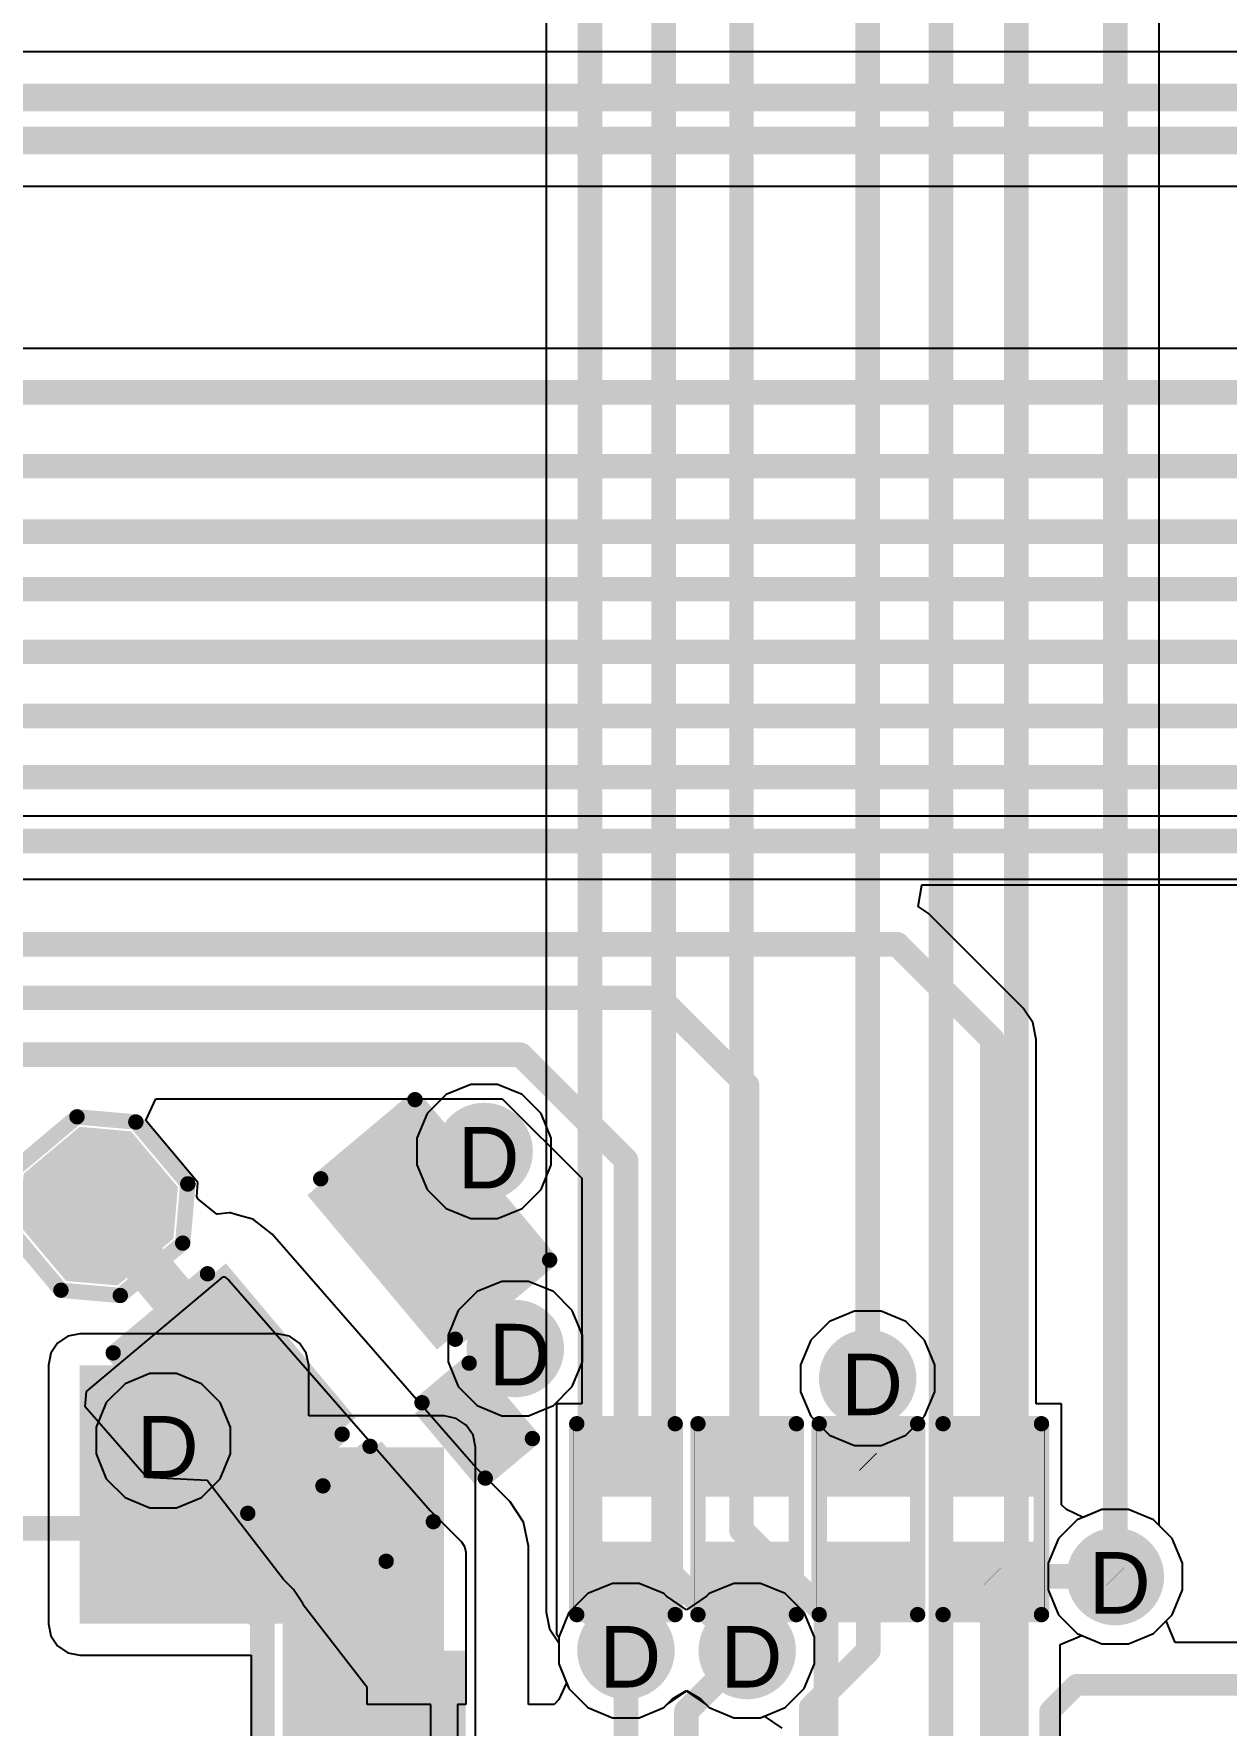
# Model space of a CAD drawing. Header units: inches. Extents: x 0 to 5032, y 0 to 5323.
# Drawn here: x 158.54 to 168.38, y 47.59 to 61.55 of the extents above; entities that cross this region are included whole.
import ezdxf

# ---------------------------------------------------------------- set-up
doc = ezdxf.new("R2010")
doc.units = ezdxf.units.IN
for name, color, linetype in [('Bottom Layer', 5, 'Continuous'), ('Bottom Solder', 6, 'Continuous'), ('Drill Drawing', 1, 'Continuous'), ('Layer 1', 16, 'Continuous'), ('Layer 2', 76, 'Continuous'), ('Top Layer', 1, 'Continuous'), ('Top Overlay', 2, 'Continuous'), ('Top Paste', 8, 'Continuous'), ('Top Solder', 216, 'Continuous'), ('Via Holes', 16, 'Continuous')]:
    doc.layers.add(name, color=color, linetype=linetype)
doc.styles.add('Arial', font='', dxfattribs={"height": 0.2})
doc.styles.get('Arial').set_extended_font_data('Arial')

# ---------------------------------------------------------------- blocks, each defined once
blk = doc.blocks.new('C___0805_39')
at = {"layer": 'Top Layer'}
for points in [[(-1.524, 0.762), (-0.508, 0.762), (-0.508, -0.762), (-1.524, -0.762)], [(0.508, 0.762), (1.524, 0.762), (1.524, -0.762), (0.508, -0.762)]]:
    blk.add_hatch(color=1, dxfattribs=at).paths.add_polyline_path(points)
at = {"layer": 'Top Paste'}
for points in [[(-1.524, 0.762), (-0.508, 0.762), (-0.508, -0.762), (-1.524, -0.762)], [(0.508, 0.762), (1.524, 0.762), (1.524, -0.762), (0.508, -0.762)]]:
    blk.add_hatch(color=8, dxfattribs=at).paths.add_polyline_path(points)
at = {"layer": 'Top Solder'}
for points in [[(-1.594, 0.832), (-0.438, 0.832), (-0.438, -0.832), (-1.594, -0.832)], [(0.438, 0.832), (1.594, 0.832), (1.594, -0.832), (0.438, -0.832)]]:
    blk.add_hatch(color=216, dxfattribs=at).paths.add_polyline_path(points)
at = {"layer": 'Top Overlay'}
for points in [[(-0.61, 0.864, 0.127, 0.127, 0), (-1.626, 0.864, 0.127, 0.127, 0)], [(-1.626, -0.864, 0.127, 0.127, 0), (-1.626, 0.864, 0.127, 0.127, 0)], [(1.626, 0.864, 0.127, 0.127, 0), (0.61, 0.864, 0.127, 0.127, 0)], [(1.626, -0.864, 0.127, 0.127, 0), (1.626, 0.864, 0.127, 0.127, 0)], [(-0.61, -0.864, 0.127, 0.127, 0), (-1.626, -0.864, 0.127, 0.127, 0)], [(1.626, -0.864, 0.127, 0.127, 0), (0.61, -0.864, 0.127, 0.127, 0)]]:
    blk.add_lwpolyline(points, format="xyseb", dxfattribs=at)
for points in [[(-1.657, 0.864, 0.0635, 0.0635, 1), (-1.594, 0.864, 0.0635, 0.0635, 1)], [(-1.657, 0.864, 0.0635, 0.0635, 1), (-1.594, 0.864, 0.0635, 0.0635, 1)], [(-0.641, 0.864, 0.0635, 0.0635, 1), (-0.578, 0.864, 0.0635, 0.0635, 1)], [(0.578, 0.864, 0.0635, 0.0635, 1), (0.641, 0.864, 0.0635, 0.0635, 1)], [(1.594, 0.864, 0.0635, 0.0635, 1), (1.657, 0.864, 0.0635, 0.0635, 1)], [(1.594, 0.864, 0.0635, 0.0635, 1), (1.657, 0.864, 0.0635, 0.0635, 1)], [(-1.657, -0.864, 0.0635, 0.0635, 1), (-1.594, -0.864, 0.0635, 0.0635, 1)], [(-1.657, -0.864, 0.0635, 0.0635, 1), (-1.594, -0.864, 0.0635, 0.0635, 1)], [(-0.641, -0.864, 0.0635, 0.0635, 1), (-0.578, -0.864, 0.0635, 0.0635, 1)], [(0.578, -0.864, 0.0635, 0.0635, 1), (0.641, -0.864, 0.0635, 0.0635, 1)], [(1.594, -0.864, 0.0635, 0.0635, 1), (1.657, -0.864, 0.0635, 0.0635, 1)], [(1.594, -0.864, 0.0635, 0.0635, 1), (1.657, -0.864, 0.0635, 0.0635, 1)]]:
    blk.add_lwpolyline(points, format="xyseb", close=True, dxfattribs=at)
blk = doc.blocks.new('C___0402_40')
at = {"layer": 'Top Layer'}
for points in [[(-0.699, -0.318), (-0.699, 0.318), (-0.241, 0.318), (-0.241, -0.318)], [(0.241, -0.318), (0.241, 0.318), (0.698, 0.318), (0.698, -0.318)]]:
    blk.add_hatch(color=1, dxfattribs=at).paths.add_polyline_path(points)
at = {"layer": 'Top Paste'}
for points in [[(-0.699, -0.318), (-0.699, 0.318), (-0.241, 0.318), (-0.241, -0.318)], [(0.241, -0.318), (0.241, 0.318), (0.698, 0.318), (0.698, -0.318)]]:
    blk.add_hatch(color=8, dxfattribs=at).paths.add_polyline_path(points)
at = {"layer": 'Top Solder'}
for points in [[(-0.758, -0.377), (-0.758, 0.377), (-0.181, 0.377), (-0.181, -0.377)], [(0.181, -0.377), (0.181, 0.377), (0.758, 0.377), (0.758, -0.377)]]:
    blk.add_hatch(color=216, dxfattribs=at).paths.add_polyline_path(points)
at = {"layer": 'Top Overlay'}
for points in [[(-0.787, -0.406, 0.127, 0.127, 0), (-0.787, 0.406, 0.127, 0.127, 0)], [(-0.279, 0.406, 0.127, 0.127, 0), (-0.787, 0.406, 0.127, 0.127, 0)], [(0.787, 0.406, 0.127, 0.127, 0), (0.279, 0.406, 0.127, 0.127, 0)], [(0.787, -0.406, 0.127, 0.127, 0), (0.787, 0.406, 0.127, 0.127, 0)], [(-0.279, -0.406, 0.127, 0.127, 0), (-0.787, -0.406, 0.127, 0.127, 0)], [(0.787, -0.406, 0.127, 0.127, 0), (0.279, -0.406, 0.127, 0.127, 0)]]:
    blk.add_lwpolyline(points, format="xyseb", dxfattribs=at)
for points in [[(-0.819, 0.406, 0.0635, 0.0635, 1), (-0.756, 0.406, 0.0635, 0.0635, 1)], [(-0.819, 0.406, 0.0635, 0.0635, 1), (-0.756, 0.406, 0.0635, 0.0635, 1)], [(-0.311, 0.406, 0.0635, 0.0635, 1), (-0.248, 0.406, 0.0635, 0.0635, 1)], [(0.248, 0.406, 0.0635, 0.0635, 1), (0.311, 0.406, 0.0635, 0.0635, 1)], [(0.756, 0.406, 0.0635, 0.0635, 1), (0.819, 0.406, 0.0635, 0.0635, 1)], [(0.756, 0.406, 0.0635, 0.0635, 1), (0.819, 0.406, 0.0635, 0.0635, 1)], [(-0.819, -0.406, 0.0635, 0.0635, 1), (-0.756, -0.406, 0.0635, 0.0635, 1)], [(-0.819, -0.406, 0.0635, 0.0635, 1), (-0.756, -0.406, 0.0635, 0.0635, 1)], [(-0.311, -0.406, 0.0635, 0.0635, 1), (-0.248, -0.406, 0.0635, 0.0635, 1)], [(0.248, -0.406, 0.0635, 0.0635, 1), (0.311, -0.406, 0.0635, 0.0635, 1)], [(0.756, -0.406, 0.0635, 0.0635, 1), (0.819, -0.406, 0.0635, 0.0635, 1)], [(0.756, -0.406, 0.0635, 0.0635, 1), (0.819, -0.406, 0.0635, 0.0635, 1)]]:
    blk.add_lwpolyline(points, format="xyseb", close=True, dxfattribs=at)
blk = doc.blocks.new('T____________0_5___49')
at = {"layer": 'Top Layer'}
blk.add_hatch(color=1, dxfattribs=at).paths.add_polyline_path([(0.25, 0.5), (-0.25, 0.5), (-0.5, 0.25), (-0.5, -0.25), (-0.25, -0.5), (0.25, -0.5), (0.5, -0.25), (0.5, 0.25)])
at = {"layer": 'Top Paste'}
blk.add_hatch(color=8, dxfattribs=at).paths.add_polyline_path([(0.25, 0.5), (-0.25, 0.5), (-0.5, 0.25), (-0.5, -0.25), (-0.25, -0.5), (0.25, -0.5), (0.5, -0.25), (0.5, 0.25)])
at = {"layer": 'Top Solder'}
blk.add_hatch(color=216, dxfattribs=at).paths.add_polyline_path([(0.301, 0.602), (-0.301, 0.602), (-0.602, 0.301), (-0.602, -0.301), (-0.301, -0.602), (0.301, -0.602), (0.602, -0.301), (0.602, 0.301)])
at = {"layer": 'Top Overlay'}
for points in [[(-0.336, 0.68, 0.127, 0.127, 0), (-0.682, 0.333, 0.127, 0.127, 0)], [(0.336, 0.68, 0.127, 0.127, 0), (-0.336, 0.68, 0.127, 0.127, 0)], [(0.684, 0.332, 0.127, 0.127, 0), (0.336, 0.68, 0.127, 0.127, 0)], [(-0.682, -0.334, 0.127, 0.127, 0), (-0.682, 0.333, 0.127, 0.127, 0)], [(0.684, -0.33, 0.127, 0.127, 0), (0.684, 0.332, 0.127, 0.127, 0)], [(-0.337, -0.679, 0.127, 0.127, 0), (-0.682, -0.334, 0.127, 0.127, 0)], [(0.684, -0.33, 0.127, 0.127, 0), (0.335, -0.679, 0.127, 0.127, 0)], [(0.335, -0.679, 0.127, 0.127, 0), (-0.337, -0.679, 0.127, 0.127, 0)]]:
    blk.add_lwpolyline(points, format="xyseb", dxfattribs=at)
for points in [[(-0.367, 0.68, 0.0635, 0.0635, 1), (-0.304, 0.68, 0.0635, 0.0635, 1)], [(-0.367, 0.68, 0.0635, 0.0635, 1), (-0.304, 0.68, 0.0635, 0.0635, 1)], [(0.305, 0.68, 0.0635, 0.0635, 1), (0.368, 0.68, 0.0635, 0.0635, 1)], [(0.305, 0.68, 0.0635, 0.0635, 1), (0.368, 0.68, 0.0635, 0.0635, 1)], [(-0.714, 0.333, 0.0635, 0.0635, 1), (-0.65, 0.333, 0.0635, 0.0635, 1)], [(-0.714, 0.333, 0.0635, 0.0635, 1), (-0.65, 0.333, 0.0635, 0.0635, 1)], [(0.652, 0.332, 0.0635, 0.0635, 1), (0.715, 0.332, 0.0635, 0.0635, 1)], [(0.652, 0.332, 0.0635, 0.0635, 1), (0.715, 0.332, 0.0635, 0.0635, 1)], [(-0.714, -0.334, 0.0635, 0.0635, 1), (-0.65, -0.334, 0.0635, 0.0635, 1)], [(-0.714, -0.334, 0.0635, 0.0635, 1), (-0.65, -0.334, 0.0635, 0.0635, 1)], [(0.652, -0.33, 0.0635, 0.0635, 1), (0.715, -0.33, 0.0635, 0.0635, 1)], [(0.652, -0.33, 0.0635, 0.0635, 1), (0.715, -0.33, 0.0635, 0.0635, 1)], [(-0.369, -0.679, 0.0635, 0.0635, 1), (-0.306, -0.679, 0.0635, 0.0635, 1)], [(-0.369, -0.679, 0.0635, 0.0635, 1), (-0.306, -0.679, 0.0635, 0.0635, 1)], [(0.303, -0.679, 0.0635, 0.0635, 1), (0.367, -0.679, 0.0635, 0.0635, 1)], [(0.303, -0.679, 0.0635, 0.0635, 1), (0.367, -0.679, 0.0635, 0.0635, 1)]]:
    blk.add_lwpolyline(points, format="xyseb", close=True, dxfattribs=at)
blk = doc.blocks.new('R___0402_73')
at = {"layer": 'Top Layer'}
for points in [[(-0.699, -0.318), (-0.699, 0.317), (-0.241, 0.317), (-0.241, -0.318)], [(0.241, -0.318), (0.241, 0.317), (0.699, 0.317), (0.699, -0.318)]]:
    blk.add_hatch(color=1, dxfattribs=at).paths.add_polyline_path(points)
at = {"layer": 'Top Paste'}
for points in [[(-0.699, -0.318), (-0.699, 0.317), (-0.241, 0.317), (-0.241, -0.318)], [(0.241, -0.318), (0.241, 0.317), (0.699, 0.317), (0.699, -0.318)]]:
    blk.add_hatch(color=8, dxfattribs=at).paths.add_polyline_path(points)
at = {"layer": 'Top Solder'}
for points in [[(-0.754, -0.373), (-0.754, 0.373), (-0.186, 0.373), (-0.186, -0.373)], [(0.186, -0.373), (0.186, 0.373), (0.754, 0.373), (0.754, -0.373)]]:
    blk.add_hatch(color=216, dxfattribs=at).paths.add_polyline_path(points)
at = {"layer": 'Top Overlay'}
for points in [[(0.787, 0.406, 0.127, 0.127, 0), (-0.787, 0.406, 0.127, 0.127, 0)], [(-0.787, -0.406, 0.127, 0.127, 0), (-0.787, 0.406, 0.127, 0.127, 0)], [(0.787, -0.406, 0.127, 0.127, 0), (0.787, 0.406, 0.127, 0.127, 0)], [(0.787, -0.406, 0.127, 0.127, 0), (-0.787, -0.406, 0.127, 0.127, 0)], [(0.813, -0.432, 0.00323, 0.00323, 0), (-0.813, -0.432, 0.00323, 0.00323, 0)]]:
    blk.add_lwpolyline(points, format="xyseb", dxfattribs=at)
for points in [[(-0.819, 0.406, 0.0635, 0.0635, 1), (-0.756, 0.406, 0.0635, 0.0635, 1)], [(-0.819, 0.406, 0.0635, 0.0635, 1), (-0.756, 0.406, 0.0635, 0.0635, 1)], [(0.756, 0.406, 0.0635, 0.0635, 1), (0.819, 0.406, 0.0635, 0.0635, 1)], [(0.756, 0.406, 0.0635, 0.0635, 1), (0.819, 0.406, 0.0635, 0.0635, 1)], [(-0.819, -0.406, 0.0635, 0.0635, 1), (-0.756, -0.406, 0.0635, 0.0635, 1)], [(-0.819, -0.406, 0.0635, 0.0635, 1), (-0.756, -0.406, 0.0635, 0.0635, 1)], [(0.756, -0.406, 0.0635, 0.0635, 1), (0.819, -0.406, 0.0635, 0.0635, 1)], [(0.756, -0.406, 0.0635, 0.0635, 1), (0.819, -0.406, 0.0635, 0.0635, 1)], [(-0.814, -0.432, 0.00161, 0.00161, 1), (-0.812, -0.432, 0.00161, 0.00161, 1)], [(0.812, -0.432, 0.00161, 0.00161, 1), (0.814, -0.432, 0.00161, 0.00161, 1)]]:
    blk.add_lwpolyline(points, format="xyseb", close=True, dxfattribs=at)
blk = doc.blocks.new('R___0402_74')
at = {"layer": 'Top Layer'}
for points in [[(-0.699, -0.318), (-0.699, 0.317), (-0.241, 0.317), (-0.241, -0.318)], [(0.241, -0.318), (0.241, 0.317), (0.699, 0.317), (0.699, -0.318)]]:
    blk.add_hatch(color=1, dxfattribs=at).paths.add_polyline_path(points)
at = {"layer": 'Top Paste'}
for points in [[(-0.699, -0.318), (-0.699, 0.317), (-0.241, 0.317), (-0.241, -0.318)], [(0.241, -0.318), (0.241, 0.317), (0.699, 0.317), (0.699, -0.318)]]:
    blk.add_hatch(color=8, dxfattribs=at).paths.add_polyline_path(points)
at = {"layer": 'Top Solder'}
for points in [[(-0.754, -0.373), (-0.754, 0.373), (-0.186, 0.373), (-0.186, -0.373)], [(0.186, -0.373), (0.186, 0.373), (0.754, 0.373), (0.754, -0.373)]]:
    blk.add_hatch(color=216, dxfattribs=at).paths.add_polyline_path(points)
at = {"layer": 'Top Overlay'}
for points in [[(-0.787, -0.406, 0.127, 0.127, 0), (-0.787, 0.406, 0.127, 0.127, 0)], [(0.787, 0.406, 0.127, 0.127, 0), (-0.787, 0.406, 0.127, 0.127, 0)], [(0.787, -0.406, 0.127, 0.127, 0), (0.787, 0.406, 0.127, 0.127, 0)], [(0.787, -0.406, 0.127, 0.127, 0), (-0.787, -0.406, 0.127, 0.127, 0)], [(0.813, -0.432, 0.00323, 0.00323, 0), (-0.813, -0.432, 0.00323, 0.00323, 0)]]:
    blk.add_lwpolyline(points, format="xyseb", dxfattribs=at)
for points in [[(-0.819, 0.406, 0.0635, 0.0635, 1), (-0.756, 0.406, 0.0635, 0.0635, 1)], [(-0.819, 0.406, 0.0635, 0.0635, 1), (-0.756, 0.406, 0.0635, 0.0635, 1)], [(0.756, 0.406, 0.0635, 0.0635, 1), (0.819, 0.406, 0.0635, 0.0635, 1)], [(0.756, 0.406, 0.0635, 0.0635, 1), (0.819, 0.406, 0.0635, 0.0635, 1)], [(-0.819, -0.406, 0.0635, 0.0635, 1), (-0.756, -0.406, 0.0635, 0.0635, 1)], [(-0.819, -0.406, 0.0635, 0.0635, 1), (-0.756, -0.406, 0.0635, 0.0635, 1)], [(0.756, -0.406, 0.0635, 0.0635, 1), (0.819, -0.406, 0.0635, 0.0635, 1)], [(0.756, -0.406, 0.0635, 0.0635, 1), (0.819, -0.406, 0.0635, 0.0635, 1)], [(-0.814, -0.432, 0.00161, 0.00161, 1), (-0.812, -0.432, 0.00161, 0.00161, 1)], [(0.812, -0.432, 0.00161, 0.00161, 1), (0.814, -0.432, 0.00161, 0.00161, 1)]]:
    blk.add_lwpolyline(points, format="xyseb", close=True, dxfattribs=at)
blk = doc.blocks.new('R___0402_75')
at = {"layer": 'Top Layer'}
for points in [[(-0.699, -0.318), (-0.699, 0.317), (-0.241, 0.317), (-0.241, -0.318)], [(0.241, -0.318), (0.241, 0.317), (0.699, 0.317), (0.699, -0.318)]]:
    blk.add_hatch(color=1, dxfattribs=at).paths.add_polyline_path(points)
at = {"layer": 'Top Paste'}
for points in [[(-0.699, -0.318), (-0.699, 0.317), (-0.241, 0.317), (-0.241, -0.318)], [(0.241, -0.318), (0.241, 0.317), (0.699, 0.317), (0.699, -0.318)]]:
    blk.add_hatch(color=8, dxfattribs=at).paths.add_polyline_path(points)
at = {"layer": 'Top Solder'}
for points in [[(-0.754, -0.373), (-0.754, 0.373), (-0.186, 0.373), (-0.186, -0.373)], [(0.186, -0.373), (0.186, 0.373), (0.754, 0.373), (0.754, -0.373)]]:
    blk.add_hatch(color=216, dxfattribs=at).paths.add_polyline_path(points)
at = {"layer": 'Top Overlay'}
for points in [[(-0.787, -0.406, 0.127, 0.127, 0), (-0.787, 0.406, 0.127, 0.127, 0)], [(0.787, 0.406, 0.127, 0.127, 0), (-0.787, 0.406, 0.127, 0.127, 0)], [(0.787, -0.406, 0.127, 0.127, 0), (0.787, 0.406, 0.127, 0.127, 0)], [(0.787, -0.406, 0.127, 0.127, 0), (-0.787, -0.406, 0.127, 0.127, 0)], [(0.813, -0.432, 0.00323, 0.00323, 0), (-0.813, -0.432, 0.00323, 0.00323, 0)]]:
    blk.add_lwpolyline(points, format="xyseb", dxfattribs=at)
for points in [[(-0.819, 0.406, 0.0635, 0.0635, 1), (-0.756, 0.406, 0.0635, 0.0635, 1)], [(-0.819, 0.406, 0.0635, 0.0635, 1), (-0.756, 0.406, 0.0635, 0.0635, 1)], [(0.756, 0.406, 0.0635, 0.0635, 1), (0.819, 0.406, 0.0635, 0.0635, 1)], [(0.756, 0.406, 0.0635, 0.0635, 1), (0.819, 0.406, 0.0635, 0.0635, 1)], [(-0.819, -0.406, 0.0635, 0.0635, 1), (-0.756, -0.406, 0.0635, 0.0635, 1)], [(-0.819, -0.406, 0.0635, 0.0635, 1), (-0.756, -0.406, 0.0635, 0.0635, 1)], [(0.756, -0.406, 0.0635, 0.0635, 1), (0.819, -0.406, 0.0635, 0.0635, 1)], [(0.756, -0.406, 0.0635, 0.0635, 1), (0.819, -0.406, 0.0635, 0.0635, 1)], [(-0.814, -0.432, 0.00161, 0.00161, 1), (-0.812, -0.432, 0.00161, 0.00161, 1)], [(0.812, -0.432, 0.00161, 0.00161, 1), (0.814, -0.432, 0.00161, 0.00161, 1)]]:
    blk.add_lwpolyline(points, format="xyseb", close=True, dxfattribs=at)
blk = doc.blocks.new('R___0402_78')
at = {"layer": 'Top Layer'}
for points in [[(-0.699, -0.318), (-0.699, 0.318), (-0.241, 0.318), (-0.241, -0.318)], [(0.241, -0.318), (0.241, 0.318), (0.699, 0.318), (0.699, -0.318)]]:
    blk.add_hatch(color=1, dxfattribs=at).paths.add_polyline_path(points)
at = {"layer": 'Top Paste'}
for points in [[(-0.699, -0.318), (-0.699, 0.318), (-0.241, 0.318), (-0.241, -0.318)], [(0.241, -0.318), (0.241, 0.318), (0.699, 0.318), (0.699, -0.318)]]:
    blk.add_hatch(color=8, dxfattribs=at).paths.add_polyline_path(points)
at = {"layer": 'Top Solder'}
for points in [[(-0.754, -0.373), (-0.754, 0.373), (-0.186, 0.373), (-0.186, -0.373)], [(0.186, -0.373), (0.186, 0.373), (0.754, 0.373), (0.754, -0.373)]]:
    blk.add_hatch(color=216, dxfattribs=at).paths.add_polyline_path(points)
at = {"layer": 'Top Overlay'}
for points in [[(-0.787, 0.406, 0.127, 0.127, 0), (0.787, 0.406, 0.127, 0.127, 0)], [(-0.787, 0.406, 0.127, 0.127, 0), (-0.787, -0.406, 0.127, 0.127, 0)], [(0.787, 0.406, 0.127, 0.127, 0), (0.787, -0.406, 0.127, 0.127, 0)], [(-0.787, -0.406, 0.127, 0.127, 0), (0.787, -0.406, 0.127, 0.127, 0)], [(-0.813, -0.432, 0.00323, 0.00323, 0), (0.813, -0.432, 0.00323, 0.00323, 0)]]:
    blk.add_lwpolyline(points, format="xyseb", dxfattribs=at)
for points in [[(-0.819, 0.406, 0.0635, 0.0635, 1), (-0.756, 0.406, 0.0635, 0.0635, 1)], [(-0.819, 0.406, 0.0635, 0.0635, 1), (-0.756, 0.406, 0.0635, 0.0635, 1)], [(0.756, 0.406, 0.0635, 0.0635, 1), (0.819, 0.406, 0.0635, 0.0635, 1)], [(0.756, 0.406, 0.0635, 0.0635, 1), (0.819, 0.406, 0.0635, 0.0635, 1)], [(-0.819, -0.406, 0.0635, 0.0635, 1), (-0.756, -0.406, 0.0635, 0.0635, 1)], [(-0.819, -0.406, 0.0635, 0.0635, 1), (-0.756, -0.406, 0.0635, 0.0635, 1)], [(0.756, -0.406, 0.0635, 0.0635, 1), (0.819, -0.406, 0.0635, 0.0635, 1)], [(0.756, -0.406, 0.0635, 0.0635, 1), (0.819, -0.406, 0.0635, 0.0635, 1)], [(-0.814, -0.432, 0.00161, 0.00161, 1), (-0.812, -0.432, 0.00161, 0.00161, 1)], [(0.812, -0.432, 0.00161, 0.00161, 1), (0.814, -0.432, 0.00161, 0.00161, 1)]]:
    blk.add_lwpolyline(points, format="xyseb", close=True, dxfattribs=at)

msp = doc.modelspace()

# ---------------------------------------------------------------- hatches: boundary and pattern name
at = {"layer": 'Bottom Layer'}
h = msp.add_hatch(color=5, dxfattribs=at)
edge = h.paths.add_edge_path()
edge.add_arc((162.255, 52.327), 0.3, 0, 360)
h = msp.add_hatch(color=5, dxfattribs=at)
edge = h.paths.add_edge_path()
edge.add_arc((162.512, 50.701), 0.3, 0, 360)
h = msp.add_hatch(color=5, dxfattribs=at)
edge = h.paths.add_edge_path()
edge.add_arc((165.419, 50.455), 0.3, 0, 360)
for points in [[(158.919, 48.43), (160.549, 48.43), (160.549, 50.563), (158.919, 50.563)], [(158.919, 48.43), (161.925, 48.43), (161.925, 49.886), (158.919, 49.886)], [(160.593, 42.241), (161.925, 42.241), (161.925, 49.886), (160.593, 49.886)]]:
    msp.add_hatch(color=5, dxfattribs=at).paths.add_polyline_path(points)
h = msp.add_hatch(color=5, dxfattribs=at)
edge = h.paths.add_edge_path()
edge.add_arc((159.608, 49.941), 0.3, 0, 360)
h = msp.add_hatch(color=5, dxfattribs=at)
edge = h.paths.add_edge_path()
edge.add_arc((167.462, 48.819), 0.3, 0, 360)
h = msp.add_hatch(color=5, dxfattribs=at)
edge = h.paths.add_edge_path()
edge.add_arc((163.425, 48.209), 0.3, 0, 360)
h = msp.add_hatch(color=5, dxfattribs=at)
edge = h.paths.add_edge_path()
edge.add_arc((164.425, 48.209), 0.3, 0, 360)
at = {"layer": 'Bottom Solder'}
h = msp.add_hatch(color=6, dxfattribs=at)
edge = h.paths.add_edge_path()
edge.add_arc((162.255, 52.327), 0.402, 0, 360)
h = msp.add_hatch(color=6, dxfattribs=at)
edge = h.paths.add_edge_path()
edge.add_arc((162.512, 50.701), 0.402, 0, 360)
h = msp.add_hatch(color=6, dxfattribs=at)
edge = h.paths.add_edge_path()
edge.add_arc((165.419, 50.455), 0.402, 0, 360)
h = msp.add_hatch(color=6, dxfattribs=at)
edge = h.paths.add_edge_path()
edge.add_arc((159.608, 49.941), 0.402, 0, 360)
h = msp.add_hatch(color=6, dxfattribs=at)
edge = h.paths.add_edge_path()
edge.add_arc((167.462, 48.819), 0.402, 0, 360)
h = msp.add_hatch(color=6, dxfattribs=at)
edge = h.paths.add_edge_path()
edge.add_arc((163.425, 48.209), 0.402, 0, 360)
h = msp.add_hatch(color=6, dxfattribs=at)
edge = h.paths.add_edge_path()
edge.add_arc((164.425, 48.209), 0.402, 0, 360)
at = {"layer": 'Layer 1'}
h = msp.add_hatch(color=16, dxfattribs=at)
edge = h.paths.add_edge_path()
edge.add_arc((162.255, 52.327), 0.3, 0, 360)
h = msp.add_hatch(color=16, dxfattribs=at)
edge = h.paths.add_edge_path()
edge.add_arc((162.512, 50.701), 0.3, 0, 360)
h = msp.add_hatch(color=16, dxfattribs=at)
edge = h.paths.add_edge_path()
edge.add_arc((165.419, 50.455), 0.3, 0, 360)
h = msp.add_hatch(color=16, dxfattribs=at)
edge = h.paths.add_edge_path()
edge.add_arc((159.608, 49.941), 0.3, 0, 360)
h = msp.add_hatch(color=16, dxfattribs=at)
edge = h.paths.add_edge_path()
edge.add_arc((167.462, 48.819), 0.3, 0, 360)
h = msp.add_hatch(color=16, dxfattribs=at)
edge = h.paths.add_edge_path()
edge.add_arc((163.425, 48.209), 0.3, 0, 360)
h = msp.add_hatch(color=16, dxfattribs=at)
edge = h.paths.add_edge_path()
edge.add_arc((164.425, 48.209), 0.3, 0, 360)
at = {"layer": 'Layer 2'}
h = msp.add_hatch(color=76, dxfattribs=at)
edge = h.paths.add_edge_path()
edge.add_arc((162.255, 52.327), 0.3, 0, 360)
h = msp.add_hatch(color=76, dxfattribs=at)
edge = h.paths.add_edge_path()
edge.add_arc((162.512, 50.701), 0.3, 0, 360)
h = msp.add_hatch(color=76, dxfattribs=at)
edge = h.paths.add_edge_path()
edge.add_arc((165.419, 50.455), 0.3, 0, 360)
h = msp.add_hatch(color=76, dxfattribs=at)
edge = h.paths.add_edge_path()
edge.add_arc((159.608, 49.941), 0.3, 0, 360)
h = msp.add_hatch(color=76, dxfattribs=at)
edge = h.paths.add_edge_path()
edge.add_arc((167.462, 48.819), 0.3, 0, 360)
h = msp.add_hatch(color=76, dxfattribs=at)
edge = h.paths.add_edge_path()
edge.add_arc((163.425, 48.209), 0.3, 0, 360)
h = msp.add_hatch(color=76, dxfattribs=at)
edge = h.paths.add_edge_path()
edge.add_arc((164.425, 48.209), 0.3, 0, 360)
at = {"layer": 'Top Layer'}
h = msp.add_hatch(color=1, dxfattribs=at)
edge = h.paths.add_edge_path()
edge.add_arc((162.255, 52.327), 0.3, 0, 360)
h = msp.add_hatch(color=1, dxfattribs=at)
edge = h.paths.add_edge_path()
edge.add_arc((162.512, 50.701), 0.3, 0, 360)
h = msp.add_hatch(color=1, dxfattribs=at)
edge = h.paths.add_edge_path()
edge.add_arc((165.419, 50.455), 0.3, 0, 360)
h = msp.add_hatch(color=1, dxfattribs=at)
edge = h.paths.add_edge_path()
edge.add_arc((159.608, 49.941), 0.3, 0, 360)
h = msp.add_hatch(color=1, dxfattribs=at)
edge = h.paths.add_edge_path()
edge.add_arc((167.462, 48.819), 0.3, 0, 360)
h = msp.add_hatch(color=1, dxfattribs=at)
edge = h.paths.add_edge_path()
edge.add_arc((163.425, 48.209), 0.3, 0, 360)
h = msp.add_hatch(color=1, dxfattribs=at)
edge = h.paths.add_edge_path()
edge.add_arc((164.425, 48.209), 0.3, 0, 360)
msp.add_hatch(color=1, dxfattribs=at).paths.add_polyline_path([(161.747, 43.805), (162.103, 43.805), (162.103, 48.209), (161.747, 48.209)])
at = {"layer": 'Top Solder'}
h = msp.add_hatch(color=216, dxfattribs=at)
edge = h.paths.add_edge_path()
edge.add_arc((162.255, 52.327), 0.402, 0, 360)
h = msp.add_hatch(color=216, dxfattribs=at)
edge = h.paths.add_edge_path()
edge.add_arc((162.512, 50.701), 0.402, 0, 360)
h = msp.add_hatch(color=216, dxfattribs=at)
edge = h.paths.add_edge_path()
edge.add_arc((165.419, 50.455), 0.402, 0, 360)
h = msp.add_hatch(color=216, dxfattribs=at)
edge = h.paths.add_edge_path()
edge.add_arc((159.608, 49.941), 0.402, 0, 360)
h = msp.add_hatch(color=216, dxfattribs=at)
edge = h.paths.add_edge_path()
edge.add_arc((167.462, 48.819), 0.402, 0, 360)
h = msp.add_hatch(color=216, dxfattribs=at)
edge = h.paths.add_edge_path()
edge.add_arc((163.425, 48.209), 0.402, 0, 360)
h = msp.add_hatch(color=216, dxfattribs=at)
edge = h.paths.add_edge_path()
edge.add_arc((164.425, 48.209), 0.402, 0, 360)
at = {"layer": 'Via Holes'}
h = msp.add_hatch(color=7, dxfattribs=at)
edge = h.paths.add_edge_path()
edge.add_arc((162.255, 52.327), 0.15, 0, 360)
h = msp.add_hatch(color=7, dxfattribs=at)
edge = h.paths.add_edge_path()
edge.add_arc((162.512, 50.701), 0.15, 0, 360)
h = msp.add_hatch(color=7, dxfattribs=at)
edge = h.paths.add_edge_path()
edge.add_arc((165.419, 50.455), 0.15, 0, 360)
h = msp.add_hatch(color=7, dxfattribs=at)
edge = h.paths.add_edge_path()
edge.add_arc((159.608, 49.941), 0.15, 0, 360)
h = msp.add_hatch(color=7, dxfattribs=at)
edge = h.paths.add_edge_path()
edge.add_arc((167.462, 48.819), 0.15, 0, 360)
h = msp.add_hatch(color=7, dxfattribs=at)
edge = h.paths.add_edge_path()
edge.add_arc((163.425, 48.209), 0.15, 0, 360)
h = msp.add_hatch(color=7, dxfattribs=at)
edge = h.paths.add_edge_path()
edge.add_arc((164.425, 48.209), 0.15, 0, 360)

# ---------------------------------------------------------------- linework, layer by layer
at = {"layer": 'Bottom Layer'}
for p, q in [((162.766, 65.462), (162.766, 48.527)), ((167.825, 49.24), (167.825, 63.804)), ((158.82, 50.802), (158.736, 50.746)), ((158.919, 50.822), (158.82, 50.802)), ((160.549, 50.822), (158.919, 50.822)), ((160.648, 50.802), (160.549, 50.822)), ((160.732, 50.746), (160.648, 50.802)), ((158.68, 50.662), (158.66, 50.563)), ((158.736, 50.746), (158.68, 50.662)), ((160.788, 50.662), (160.732, 50.746)), ((160.808, 50.563), (160.788, 50.662)), ((158.66, 50.563), (158.66, 49.886)), ((160.808, 50.145), (160.808, 50.563)), ((161.925, 50.145), (160.808, 50.145)), ((162.024, 50.125), (161.925, 50.145)), ((162.108, 50.069), (162.024, 50.125)), ((162.164, 49.985), (162.108, 50.069)), ((162.184, 49.886), (162.164, 49.985)), ((158.66, 49.886), (158.66, 48.43)), ((162.184, 43.189), (162.184, 49.886)), ((167.932, 49.133), (167.825, 49.24)), ((168.016, 48.929), (167.932, 49.133)), ((168.016, 48.709), (168.016, 48.929)), ((167.932, 48.505), (168.016, 48.709)), ((158.66, 48.43), (158.68, 48.331)), ((162.766, 48.527), (162.766, 48.527)), ((162.766, 48.527), (162.794, 48.388)), ((167.776, 48.349), (167.932, 48.505)), ((158.68, 48.331), (158.736, 48.247)), ((162.794, 48.388), (162.871, 48.273)), ((167.007, 48.258), (167.185, 48.334)), ((167.185, 48.334), (167.352, 48.265)), ((167.572, 48.265), (167.776, 48.349)), ((158.736, 48.247), (158.82, 48.191)), ((158.82, 48.191), (158.919, 48.171)), ((158.919, 48.171), (160.334, 48.171)), ((160.334, 48.171), (160.334, 43.448)), ((162.871, 48.273), (162.871, 48.099)), ((167.007, 45.741), (167.007, 48.258)), ((167.352, 48.265), (167.572, 48.265)), ((162.871, 48.099), (162.955, 47.895)), ((162.955, 47.895), (163.111, 47.74)), ((163.808, 47.81), (163.925, 47.878)), ((163.925, 47.878), (164.041, 47.81)), ((163.111, 47.74), (163.314, 47.655)), ((163.535, 47.655), (163.738, 47.74)), ((163.738, 47.74), (163.808, 47.81)), ((164.041, 47.81), (164.111, 47.74)), ((164.111, 47.74), (164.314, 47.655)), ((163.314, 47.655), (163.535, 47.655)), ((164.314, 47.655), (164.535, 47.655)), ((164.535, 47.655), (164.564, 47.667)), ((164.564, 47.667), (164.712, 47.569))]:
    msp.add_line(p, q, dxfattribs=at)
for points in [[(163.129, 48.527, 0.203, 0.203, 0), (163.129, 65.883, 0.203, 0.203, 0)], [(163.737, 48.897, 0.203, 0.203, 0), (163.737, 65.283, 0.203, 0.203, 0)], [(164.378, 49.202, 0.203, 0.203, 0), (164.378, 64.681, 0.203, 0.203, 0)], [(167.462, 48.819, 0.203, 0.203, 0), (167.462, 63.804, 0.203, 0.203, 0)], [(166.024, 45.807, 0.203, 0.203, 0), (166.024, 62.616, 0.203, 0.203, 0)], [(165.419, 50.455, 0.203, 0.203, 0), (165.419, 62.522, 0.203, 0.203, 0)], [(166.645, 45.741, 0.203, 0.203, 0), (166.645, 62.151, 0.203, 0.203, 0)], [(164.378, 49.202, 0.203, 0.203, 0), (165.075, 48.506, 0.203, 0.203, 0)], [(163.737, 48.897, 0.203, 0.203, 0), (164.425, 48.209, 0.203, 0.203, 0)], [(163.129, 48.527, 0.203, 0.203, 0), (163.425, 48.231, 0.203, 0.203, 0)], [(165.075, 46.053, 0.203, 0.203, 0), (165.075, 48.506, 0.203, 0.203, 0)], [(163.425, 48.209, 0.203, 0.203, 0), (163.425, 48.231, 0.203, 0.203, 0)]]:
    msp.add_lwpolyline(points, format="xyseb", dxfattribs=at)
for points in [[(165.368, 50.455, 0.102, 0.102, 1), (165.47, 50.455, 0.102, 0.102, 1)], [(164.327, 49.202, 0.102, 0.102, 1), (164.429, 49.202, 0.102, 0.102, 1)], [(164.327, 49.202, 0.102, 0.102, 1), (164.429, 49.202, 0.102, 0.102, 1)], [(163.686, 48.897, 0.102, 0.102, 1), (163.788, 48.897, 0.102, 0.102, 1)], [(163.686, 48.897, 0.102, 0.102, 1), (163.788, 48.897, 0.102, 0.102, 1)], [(167.411, 48.819, 0.102, 0.102, 1), (167.513, 48.819, 0.102, 0.102, 1)], [(163.078, 48.527, 0.102, 0.102, 1), (163.18, 48.527, 0.102, 0.102, 1)], [(163.078, 48.527, 0.102, 0.102, 1), (163.18, 48.527, 0.102, 0.102, 1)], [(165.024, 48.506, 0.102, 0.102, 1), (165.125, 48.506, 0.102, 0.102, 1)], [(165.024, 48.506, 0.102, 0.102, 1), (165.125, 48.506, 0.102, 0.102, 1)], [(163.374, 48.231, 0.102, 0.102, 1), (163.475, 48.231, 0.102, 0.102, 1)], [(163.374, 48.231, 0.102, 0.102, 1), (163.475, 48.231, 0.102, 0.102, 1)], [(163.374, 48.209, 0.102, 0.102, 1), (163.475, 48.209, 0.102, 0.102, 1)], [(164.374, 48.209, 0.102, 0.102, 1), (164.475, 48.209, 0.102, 0.102, 1)]]:
    msp.add_lwpolyline(points, format="xyseb", close=True, dxfattribs=at)
at = {"layer": 'Layer 1'}
for p, q in [((165.309, 51.009), (165.105, 50.925)), ((165.529, 51.009), (165.309, 51.009)), ((165.733, 50.925), (165.529, 51.009)), ((165.105, 50.925), (164.949, 50.769)), ((165.888, 50.769), (165.733, 50.925)), ((164.949, 50.769), (164.865, 50.566)), ((165.973, 50.566), (165.888, 50.769)), ((164.865, 50.566), (164.865, 50.345)), ((165.973, 50.345), (165.973, 50.566)), ((159.294, 50.411), (159.138, 50.255)), ((159.498, 50.495), (159.294, 50.411)), ((159.718, 50.495), (159.498, 50.495)), ((159.922, 50.411), (159.718, 50.495)), ((160.078, 50.255), (159.922, 50.411)), ((159.138, 50.255), (159.054, 50.051)), ((160.162, 50.051), (160.078, 50.255)), ((164.865, 50.345), (164.949, 50.142)), ((165.888, 50.142), (165.973, 50.345)), ((164.949, 50.142), (165.105, 49.986)), ((165.733, 49.986), (165.888, 50.142)), ((159.054, 50.051), (159.054, 49.831)), ((160.162, 49.831), (160.162, 50.051)), ((165.105, 49.986), (165.309, 49.901)), ((165.529, 49.901), (165.733, 49.986)), ((159.054, 49.831), (159.138, 49.627)), ((160.078, 49.627), (160.162, 49.831)), ((165.309, 49.901), (165.529, 49.901)), ((159.138, 49.627), (159.294, 49.471)), ((159.922, 49.471), (160.078, 49.627)), ((159.294, 49.471), (159.498, 49.387)), ((159.718, 49.387), (159.922, 49.471)), ((159.498, 49.387), (159.718, 49.387)), ((167.148, 49.288), (166.993, 49.133)), ((167.352, 49.373), (167.148, 49.288)), ((167.572, 49.373), (167.352, 49.373)), ((167.776, 49.288), (167.572, 49.373)), ((167.932, 49.133), (167.776, 49.288)), ((166.993, 49.133), (166.908, 48.929)), ((168.016, 48.929), (167.932, 49.133)), ((166.908, 48.929), (166.908, 48.709)), ((168.016, 48.709), (168.016, 48.929)), ((163.314, 48.763), (163.111, 48.679)), ((163.535, 48.763), (163.314, 48.763)), ((163.738, 48.679), (163.535, 48.763)), ((164.314, 48.763), (164.111, 48.679)), ((164.535, 48.763), (164.314, 48.763)), ((164.738, 48.679), (164.535, 48.763)), ((166.908, 48.709), (166.993, 48.505)), ((167.932, 48.505), (168.016, 48.709)), ((163.111, 48.679), (162.955, 48.523)), ((163.759, 48.659), (163.738, 48.679)), ((163.925, 48.544), (163.759, 48.659)), ((164.09, 48.659), (163.925, 48.544)), ((164.111, 48.679), (164.09, 48.659)), ((164.894, 48.523), (164.738, 48.679)), ((162.955, 48.523), (162.871, 48.319)), ((164.979, 48.319), (164.894, 48.523)), ((166.993, 48.505), (167.148, 48.349)), ((167.776, 48.349), (167.932, 48.505)), ((162.871, 48.319), (162.871, 48.099)), ((164.979, 48.099), (164.979, 48.319)), ((167.148, 48.349), (167.352, 48.265)), ((167.572, 48.265), (167.776, 48.349)), ((167.352, 48.265), (167.572, 48.265)), ((162.871, 48.099), (162.955, 47.895)), ((164.894, 47.895), (164.979, 48.099)), ((162.955, 47.895), (163.111, 47.74)), ((163.759, 47.76), (163.925, 47.874)), ((163.925, 47.874), (164.09, 47.76)), ((164.738, 47.74), (164.894, 47.895)), ((163.111, 47.74), (163.314, 47.655)), ((163.535, 47.655), (163.738, 47.74)), ((163.738, 47.74), (163.759, 47.76)), ((164.09, 47.76), (164.111, 47.74)), ((164.111, 47.74), (164.314, 47.655)), ((164.535, 47.655), (164.738, 47.74)), ((163.314, 47.655), (163.535, 47.655)), ((164.314, 47.655), (164.535, 47.655))]:
    msp.add_line(p, q, dxfattribs=at)
at = {"layer": 'Layer 2'}
for p, q in [((179.857, 55.093), (118.847, 55.093)), ((119.365, 54.575), (179.857, 54.575)), ((161.941, 52.796), (161.785, 52.641)), ((162.145, 52.881), (161.941, 52.796)), ((162.365, 52.881), (162.145, 52.881)), ((162.569, 52.796), (162.365, 52.881)), ((162.725, 52.641), (162.569, 52.796)), ((161.785, 52.641), (161.701, 52.437)), ((162.809, 52.437), (162.725, 52.641)), ((161.701, 52.437), (161.701, 52.217)), ((162.809, 52.217), (162.809, 52.437)), ((161.701, 52.217), (161.785, 52.013)), ((162.725, 52.013), (162.809, 52.217)), ((161.785, 52.013), (161.941, 51.857)), ((162.569, 51.857), (162.725, 52.013)), ((161.941, 51.857), (162.145, 51.773)), ((162.365, 51.773), (162.569, 51.857)), ((162.145, 51.773), (162.365, 51.773)), ((162.402, 51.255), (162.198, 51.171)), ((162.622, 51.255), (162.402, 51.255)), ((162.826, 51.171), (162.622, 51.255)), ((162.198, 51.171), (162.042, 51.015)), ((162.982, 51.015), (162.826, 51.171)), ((162.042, 51.015), (161.958, 50.812)), ((163.066, 50.812), (162.982, 51.015)), ((165.309, 51.009), (165.105, 50.925)), ((165.529, 51.009), (165.309, 51.009)), ((165.733, 50.925), (165.529, 51.009)), ((161.958, 50.812), (161.958, 50.591)), ((163.066, 50.591), (163.066, 50.812)), ((165.105, 50.925), (164.949, 50.769)), ((165.888, 50.769), (165.733, 50.925)), ((164.949, 50.769), (164.865, 50.566)), ((165.973, 50.566), (165.888, 50.769)), ((161.958, 50.591), (162.042, 50.388)), ((162.982, 50.388), (163.066, 50.591)), ((164.865, 50.566), (164.865, 50.345)), ((165.973, 50.345), (165.973, 50.566)), ((159.294, 50.411), (159.138, 50.255)), ((159.498, 50.495), (159.294, 50.411)), ((159.718, 50.495), (159.498, 50.495)), ((159.922, 50.411), (159.718, 50.495)), ((160.078, 50.255), (159.922, 50.411)), ((162.042, 50.388), (162.198, 50.232)), ((162.826, 50.232), (162.982, 50.388)), ((159.138, 50.255), (159.054, 50.051)), ((160.162, 50.051), (160.078, 50.255)), ((164.865, 50.345), (164.949, 50.142)), ((165.888, 50.142), (165.973, 50.345)), ((162.198, 50.232), (162.402, 50.147)), ((162.402, 50.147), (162.622, 50.147)), ((162.622, 50.147), (162.826, 50.232)), ((164.949, 50.142), (165.105, 49.986)), ((165.733, 49.986), (165.888, 50.142)), ((159.054, 50.051), (159.054, 49.831)), ((160.162, 49.831), (160.162, 50.051)), ((165.105, 49.986), (165.309, 49.901)), ((165.529, 49.901), (165.733, 49.986)), ((159.054, 49.831), (159.138, 49.627)), ((160.078, 49.627), (160.162, 49.831)), ((165.309, 49.901), (165.529, 49.901)), ((159.138, 49.627), (159.294, 49.471)), ((159.922, 49.471), (160.078, 49.627)), ((159.294, 49.471), (159.498, 49.387)), ((159.718, 49.387), (159.922, 49.471)), ((159.498, 49.387), (159.718, 49.387)), ((167.148, 49.288), (166.993, 49.133)), ((167.352, 49.373), (167.148, 49.288)), ((167.572, 49.373), (167.352, 49.373)), ((167.776, 49.288), (167.572, 49.373)), ((167.932, 49.133), (167.776, 49.288)), ((166.993, 49.133), (166.908, 48.929)), ((168.016, 48.929), (167.932, 49.133)), ((166.908, 48.929), (166.908, 48.709)), ((168.016, 48.709), (168.016, 48.929)), ((163.314, 48.763), (163.111, 48.679)), ((163.535, 48.763), (163.314, 48.763)), ((163.738, 48.679), (163.535, 48.763)), ((164.314, 48.763), (164.111, 48.679)), ((164.535, 48.763), (164.314, 48.763)), ((164.738, 48.679), (164.535, 48.763)), ((166.908, 48.709), (166.993, 48.505)), ((167.932, 48.505), (168.016, 48.709)), ((163.111, 48.679), (162.955, 48.523)), ((163.759, 48.659), (163.738, 48.679)), ((163.925, 48.544), (163.759, 48.659)), ((164.09, 48.659), (163.925, 48.544)), ((164.111, 48.679), (164.09, 48.659)), ((164.894, 48.523), (164.738, 48.679)), ((162.955, 48.523), (162.871, 48.319)), ((164.979, 48.319), (164.894, 48.523)), ((166.993, 48.505), (167.148, 48.349)), ((167.776, 48.349), (167.932, 48.505)), ((162.871, 48.319), (162.871, 48.099)), ((164.979, 48.099), (164.979, 48.319)), ((167.148, 48.349), (167.352, 48.265)), ((167.572, 48.265), (167.776, 48.349)), ((167.352, 48.265), (167.572, 48.265)), ((162.871, 48.099), (162.955, 47.895)), ((164.894, 47.895), (164.979, 48.099)), ((162.955, 47.895), (163.111, 47.74)), ((163.759, 47.76), (163.925, 47.874)), ((163.925, 47.874), (164.09, 47.76)), ((164.738, 47.74), (164.894, 47.895)), ((163.111, 47.74), (163.314, 47.655)), ((163.535, 47.655), (163.738, 47.74)), ((163.738, 47.74), (163.759, 47.76)), ((164.09, 47.76), (164.111, 47.74)), ((164.111, 47.74), (164.314, 47.655)), ((164.535, 47.655), (164.738, 47.74)), ((163.314, 47.655), (163.535, 47.655)), ((164.314, 47.655), (164.535, 47.655))]:
    msp.add_line(p, q, dxfattribs=at)
at = {"layer": 'Top Layer'}
for p, q in [((180.804, 61.4), (115.021, 61.4)), ((114.718, 60.293), (180.501, 60.293)), ((178.177, 58.954), (110.538, 58.954)), ((165.836, 54.348), (165.865, 54.524)), ((165.865, 54.524), (165.866, 54.526)), ((165.866, 54.526), (176.002, 54.526)), ((165.919, 54.293), (165.836, 54.348)), ((166.703, 53.509), (165.919, 54.293)), ((166.782, 53.391), (166.703, 53.509)), ((166.703, 53.509), (166.703, 53.509)), ((166.81, 53.252), (166.782, 53.391)), ((166.81, 50.246), (166.81, 53.252)), ((166.81, 53.252), (166.81, 53.252)), ((159.464, 52.584), (159.547, 52.762)), ((159.547, 52.762), (162.405, 52.762)), ((162.405, 52.762), (163.062, 52.106)), ((159.894, 52.071), (159.464, 52.584)), ((159.884, 51.956), (159.894, 52.071)), ((163.062, 52.106), (163.062, 50.246)), ((159.894, 51.935), (159.884, 51.956)), ((160.05, 51.809), (159.894, 51.935)), ((160.056, 51.809), (160.05, 51.809)), ((160.151, 51.822), (160.056, 51.809)), ((160.156, 51.82), (160.151, 51.822)), ((160.161, 51.821), (160.156, 51.82)), ((160.253, 51.794), (160.161, 51.821)), ((160.346, 51.769), (160.253, 51.794)), ((160.35, 51.766), (160.346, 51.769)), ((160.355, 51.764), (160.35, 51.766)), ((160.43, 51.704), (160.355, 51.764)), ((160.506, 51.645), (160.43, 51.704)), ((162.187, 49.719), (160.506, 51.645)), ((158.974, 50.347), (160.102, 51.294)), ((160.102, 51.294), (160.103, 51.293)), ((160.103, 51.293), (160.105, 51.294)), ((160.105, 51.294), (160.106, 51.294)), ((160.106, 51.294), (160.112, 51.294)), ((160.112, 51.294), (160.113, 51.295)), ((160.113, 51.295), (160.114, 51.294)), ((160.114, 51.294), (160.149, 51.266)), ((160.149, 51.266), (161.809, 49.365)), ((158.964, 50.22), (158.974, 50.347)), ((163.062, 50.246), (162.853, 50.246)), ((162.853, 50.246), (162.853, 49.281)), ((167.019, 50.246), (166.81, 50.246)), ((167.019, 49.41), (167.019, 50.246)), ((159.472, 49.636), (158.964, 50.22)), ((162.469, 49.437), (162.187, 49.719)), ((159.969, 49.612), (159.472, 49.636)), ((160.601, 48.794), (159.969, 49.612)), ((162.581, 49.269), (162.469, 49.437)), ((162.469, 49.437), (162.469, 49.437)), ((167.059, 49.372), (167.019, 49.41)), ((161.809, 49.365), (162.067, 49.107)), ((162.621, 49.071), (162.581, 49.269)), ((162.853, 49.281), (162.853, 48.341)), ((167.196, 49.308), (167.059, 49.372)), ((167.352, 49.373), (167.196, 49.308)), ((167.572, 49.373), (167.352, 49.373)), ((167.776, 49.288), (167.572, 49.373)), ((167.932, 49.133), (167.776, 49.288)), ((168.016, 48.929), (167.932, 49.133)), ((162.067, 49.107), (162.093, 49.067)), ((162.093, 49.067), (162.103, 49.02)), ((162.103, 49.02), (162.103, 47.765)), ((162.621, 47.765), (162.621, 49.071)), ((168.016, 48.709), (168.016, 48.929)), ((160.681, 48.714), (160.601, 48.794)), ((160.76, 48.597), (160.681, 48.714)), ((160.681, 48.714), (160.681, 48.714)), ((167.932, 48.505), (168.016, 48.709)), ((160.762, 48.587), (160.76, 48.597)), ((161.29, 47.904), (160.762, 48.587)), ((167.881, 48.454), (167.932, 48.505)), ((167.955, 48.276), (167.881, 48.454)), ((162.853, 48.341), (162.856, 48.341)), ((162.856, 48.341), (162.871, 48.319)), ((162.871, 48.319), (162.871, 48.099)), ((174.81, 48.276), (167.955, 48.276)), ((162.871, 48.099), (162.935, 47.943)), ((161.29, 47.765), (161.29, 47.904)), ((162.935, 47.943), (162.871, 47.806)), ((161.814, 47.765), (161.29, 47.765)), ((161.814, 46.011), (161.814, 47.765)), ((162.103, 47.765), (162.036, 47.765)), ((162.036, 47.765), (162.036, 46.011)), ((162.833, 47.765), (162.621, 47.765)), ((162.871, 47.806), (162.833, 47.765))]:
    msp.add_line(p, q, dxfattribs=at)
for points in [[(114.866, 61.024, 0.229, 0.229, 0), (180.804, 61.024, 0.229, 0.229, 0)], [(114.718, 60.669, 0.229, 0.229, 0), (180.657, 60.669, 0.229, 0.229, 0)], [(110.388, 58.592, 0.203, 0.203, 0), (178.177, 58.592, 0.203, 0.203, 0)], [(110.135, 57.982, 0.203, 0.203, 0), (177.993, 57.982, 0.203, 0.203, 0)], [(109.854, 57.442, 0.203, 0.203, 0), (177.718, 57.442, 0.203, 0.203, 0)], [(109.52, 56.967, 0.203, 0.203, 0), (177.383, 56.967, 0.203, 0.203, 0)], [(108.464, 56.45, 0.203, 0.203, 0), (177.057, 56.45, 0.203, 0.203, 0)], [(108.168, 55.921, 0.203, 0.203, 0), (176.76, 55.921, 0.203, 0.203, 0)], [(107.844, 55.416, 0.203, 0.203, 0), (176.437, 55.416, 0.203, 0.203, 0)], [(107.499, 54.889, 0.203, 0.203, 0), (176.152, 54.889, 0.203, 0.203, 0)], [(132.225, 54.036, 0.203, 0.203, 0), (165.663, 54.036, 0.203, 0.203, 0)], [(165.663, 54.036, 0.203, 0.203, 0), (166.447, 53.252, 0.203, 0.203, 0)], [(132.408, 53.595, 0.203, 0.203, 0), (163.702, 53.595, 0.203, 0.203, 0)], [(163.702, 53.595, 0.203, 0.203, 0), (164.425, 52.872, 0.203, 0.203, 0)], [(166.447, 49.763, 0.203, 0.203, 0), (166.447, 53.252, 0.203, 0.203, 0)], [(132.603, 53.125, 0.203, 0.203, 0), (162.556, 53.125, 0.203, 0.203, 0)], [(162.556, 53.125, 0.203, 0.203, 0), (163.425, 52.256, 0.203, 0.203, 0)], [(164.425, 49.763, 0.203, 0.203, 0), (164.425, 52.872, 0.203, 0.203, 0)], [(163.425, 49.763, 0.203, 0.203, 0), (163.425, 52.256, 0.203, 0.203, 0)], [(159.074, 51.876, 0.381, 0.381, 0), (159.227, 51.677, 0.381, 0.381, 0)], [(159.227, 51.677, 0.381, 0.381, 0), (159.9, 50.875, 0.381, 0.381, 0)], [(159.9, 50.875, 0.381, 0.381, 0), (160.216, 50.395, 0.381, 0.381, 0)], [(165.419, 49.769, 0.203, 0.203, 0), (165.419, 50.455, 0.203, 0.203, 0)], [(165.419, 49.769, 0.203, 0.203, 0), (165.425, 49.763, 0.203, 0.203, 0)], [(157.674, 49.218, 0.203, 0.203, 0), (159.665, 49.218, 0.203, 0.203, 0)], [(159.665, 49.218, 0.203, 0.203, 0), (160.425, 48.458, 0.203, 0.203, 0)], [(163.425, 48.209, 0.203, 0.203, 0), (163.425, 48.823, 0.203, 0.203, 0)], [(164.425, 48.209, 0.203, 0.203, 0), (164.425, 48.823, 0.203, 0.203, 0)], [(165.425, 48.209, 0.203, 0.203, 0), (165.425, 48.823, 0.203, 0.203, 0)], [(166.447, 47.058, 0.203, 0.203, 0), (166.447, 48.823, 0.203, 0.203, 0)], [(166.447, 48.823, 0.203, 0.203, 0), (166.449, 48.821, 0.203, 0.203, 0)], [(166.449, 48.821, 0.203, 0.203, 0), (167.46, 48.821, 0.203, 0.203, 0)], [(167.46, 48.821, 0.203, 0.203, 0), (167.462, 48.819, 0.203, 0.203, 0)], [(160.425, 46.761, 0.203, 0.203, 0), (160.425, 48.458, 0.203, 0.203, 0)], [(163.425, 46.761, 0.203, 0.203, 0), (163.425, 48.209, 0.203, 0.203, 0)], [(163.924, 47.709, 0.203, 0.203, 0), (164.425, 48.209, 0.203, 0.203, 0)], [(164.954, 47.739, 0.203, 0.203, 0), (165.425, 48.209, 0.203, 0.203, 0)], [(166.924, 47.709, 0.178, 0.178, 0), (167.142, 47.927, 0.178, 0.178, 0)], [(167.142, 47.927, 0.178, 0.178, 0), (174.81, 47.927, 0.178, 0.178, 0)], [(163.924, 46.761, 0.203, 0.203, 0), (163.924, 47.709, 0.203, 0.203, 0)], [(164.954, 46.791, 0.203, 0.203, 0), (164.954, 47.739, 0.203, 0.203, 0)], [(166.924, 45.912, 0.178, 0.178, 0), (166.924, 47.709, 0.178, 0.178, 0)]]:
    msp.add_lwpolyline(points, format="xyseb", dxfattribs=at)
for points in [[(165.612, 54.036, 0.102, 0.102, 1), (165.714, 54.036, 0.102, 0.102, 1)], [(165.612, 54.036, 0.102, 0.102, 1), (165.714, 54.036, 0.102, 0.102, 1)], [(163.651, 53.595, 0.102, 0.102, 1), (163.752, 53.595, 0.102, 0.102, 1)], [(163.651, 53.595, 0.102, 0.102, 1), (163.752, 53.595, 0.102, 0.102, 1)], [(166.396, 53.252, 0.102, 0.102, 1), (166.498, 53.252, 0.102, 0.102, 1)], [(166.396, 53.252, 0.102, 0.102, 1), (166.498, 53.252, 0.102, 0.102, 1)], [(162.505, 53.125, 0.102, 0.102, 1), (162.606, 53.125, 0.102, 0.102, 1)], [(162.505, 53.125, 0.102, 0.102, 1), (162.606, 53.125, 0.102, 0.102, 1)], [(164.374, 52.872, 0.102, 0.102, 1), (164.475, 52.872, 0.102, 0.102, 1)], [(164.374, 52.872, 0.102, 0.102, 1), (164.475, 52.872, 0.102, 0.102, 1)], [(163.374, 52.256, 0.102, 0.102, 1), (163.475, 52.256, 0.102, 0.102, 1)], [(163.374, 52.256, 0.102, 0.102, 1), (163.475, 52.256, 0.102, 0.102, 1)], [(158.979, 51.876, 0.191, 0.191, 1), (159.17, 51.876, 0.191, 0.191, 1)], [(159.132, 51.677, 0.191, 0.191, 1), (159.322, 51.677, 0.191, 0.191, 1)], [(159.132, 51.677, 0.191, 0.191, 1), (159.322, 51.677, 0.191, 0.191, 1)], [(159.805, 50.875, 0.191, 0.191, 1), (159.995, 50.875, 0.191, 0.191, 1)], [(159.805, 50.875, 0.191, 0.191, 1), (159.995, 50.875, 0.191, 0.191, 1)], [(160.121, 50.395, 0.191, 0.191, 1), (160.312, 50.395, 0.191, 0.191, 1)], [(165.368, 50.455, 0.102, 0.102, 1), (165.47, 50.455, 0.102, 0.102, 1)], [(163.374, 49.763, 0.102, 0.102, 1), (163.475, 49.763, 0.102, 0.102, 1)], [(164.374, 49.763, 0.102, 0.102, 1), (164.475, 49.763, 0.102, 0.102, 1)], [(165.368, 49.769, 0.102, 0.102, 1), (165.47, 49.769, 0.102, 0.102, 1)], [(165.368, 49.769, 0.102, 0.102, 1), (165.47, 49.769, 0.102, 0.102, 1)], [(165.374, 49.763, 0.102, 0.102, 1), (165.475, 49.763, 0.102, 0.102, 1)], [(166.396, 49.763, 0.102, 0.102, 1), (166.498, 49.763, 0.102, 0.102, 1)], [(159.614, 49.218, 0.102, 0.102, 1), (159.716, 49.218, 0.102, 0.102, 1)], [(159.614, 49.218, 0.102, 0.102, 1), (159.716, 49.218, 0.102, 0.102, 1)], [(163.374, 48.823, 0.102, 0.102, 1), (163.475, 48.823, 0.102, 0.102, 1)], [(164.374, 48.823, 0.102, 0.102, 1), (164.475, 48.823, 0.102, 0.102, 1)], [(165.374, 48.823, 0.102, 0.102, 1), (165.475, 48.823, 0.102, 0.102, 1)], [(166.396, 48.823, 0.102, 0.102, 1), (166.498, 48.823, 0.102, 0.102, 1)], [(166.396, 48.823, 0.102, 0.102, 1), (166.498, 48.823, 0.102, 0.102, 1)], [(166.399, 48.821, 0.102, 0.102, 1), (166.5, 48.821, 0.102, 0.102, 1)], [(166.399, 48.821, 0.102, 0.102, 1), (166.5, 48.821, 0.102, 0.102, 1)], [(167.409, 48.821, 0.102, 0.102, 1), (167.511, 48.821, 0.102, 0.102, 1)], [(167.409, 48.821, 0.102, 0.102, 1), (167.511, 48.821, 0.102, 0.102, 1)], [(167.411, 48.819, 0.102, 0.102, 1), (167.513, 48.819, 0.102, 0.102, 1)], [(160.374, 48.458, 0.102, 0.102, 1), (160.475, 48.458, 0.102, 0.102, 1)], [(160.374, 48.458, 0.102, 0.102, 1), (160.475, 48.458, 0.102, 0.102, 1)], [(163.374, 48.209, 0.102, 0.102, 1), (163.475, 48.209, 0.102, 0.102, 1)], [(163.374, 48.209, 0.102, 0.102, 1), (163.475, 48.209, 0.102, 0.102, 1)], [(164.374, 48.209, 0.102, 0.102, 1), (164.475, 48.209, 0.102, 0.102, 1)], [(164.374, 48.209, 0.102, 0.102, 1), (164.475, 48.209, 0.102, 0.102, 1)], [(165.374, 48.209, 0.102, 0.102, 1), (165.475, 48.209, 0.102, 0.102, 1)], [(165.374, 48.209, 0.102, 0.102, 1), (165.475, 48.209, 0.102, 0.102, 1)], [(167.098, 47.927, 0.0889, 0.0889, 1), (167.187, 47.927, 0.0889, 0.0889, 1)], [(167.098, 47.927, 0.0889, 0.0889, 1), (167.187, 47.927, 0.0889, 0.0889, 1)], [(163.873, 47.709, 0.102, 0.102, 1), (163.975, 47.709, 0.102, 0.102, 1)], [(163.873, 47.709, 0.102, 0.102, 1), (163.975, 47.709, 0.102, 0.102, 1)], [(164.903, 47.739, 0.102, 0.102, 1), (165.005, 47.739, 0.102, 0.102, 1)], [(164.903, 47.739, 0.102, 0.102, 1), (165.005, 47.739, 0.102, 0.102, 1)], [(166.88, 47.709, 0.0889, 0.0889, 1), (166.969, 47.709, 0.0889, 0.0889, 1)], [(166.88, 47.709, 0.0889, 0.0889, 1), (166.969, 47.709, 0.0889, 0.0889, 1)]]:
    msp.add_lwpolyline(points, format="xyseb", close=True, dxfattribs=at)

# ---------------------------------------------------------------- block references
for name, p, rotation in [('T____________0_5___49', (159.074, 51.876), 220), ('C___0805_39', (160.995, 51.048), 220), ('C___0402_40', (161.789, 49.763), 220), ('R___0402_75', (163.425, 49.293), 270), ('R___0402_74', (164.425, 49.293), 270), ('R___0402_73', (165.425, 49.293), 270), ('R___0402_78', (166.447, 49.293), 90)]:
    msp.add_blockref(name, p, dxfattribs=dict(rotation=rotation))

# ---------------------------------------------------------------- texts
at = {"layer": 'Drill Drawing', "style": 'Arial'}
for p in [(162.035, 52.022), (162.292, 50.397), (165.199, 50.151), (159.388, 49.636), (167.242, 48.514), (163.204, 47.904), (164.204, 47.904)]:
    msp.add_text('D', height=0.508, dxfattribs=at).set_placement(p)

doc.saveas('drawing.dxf')
